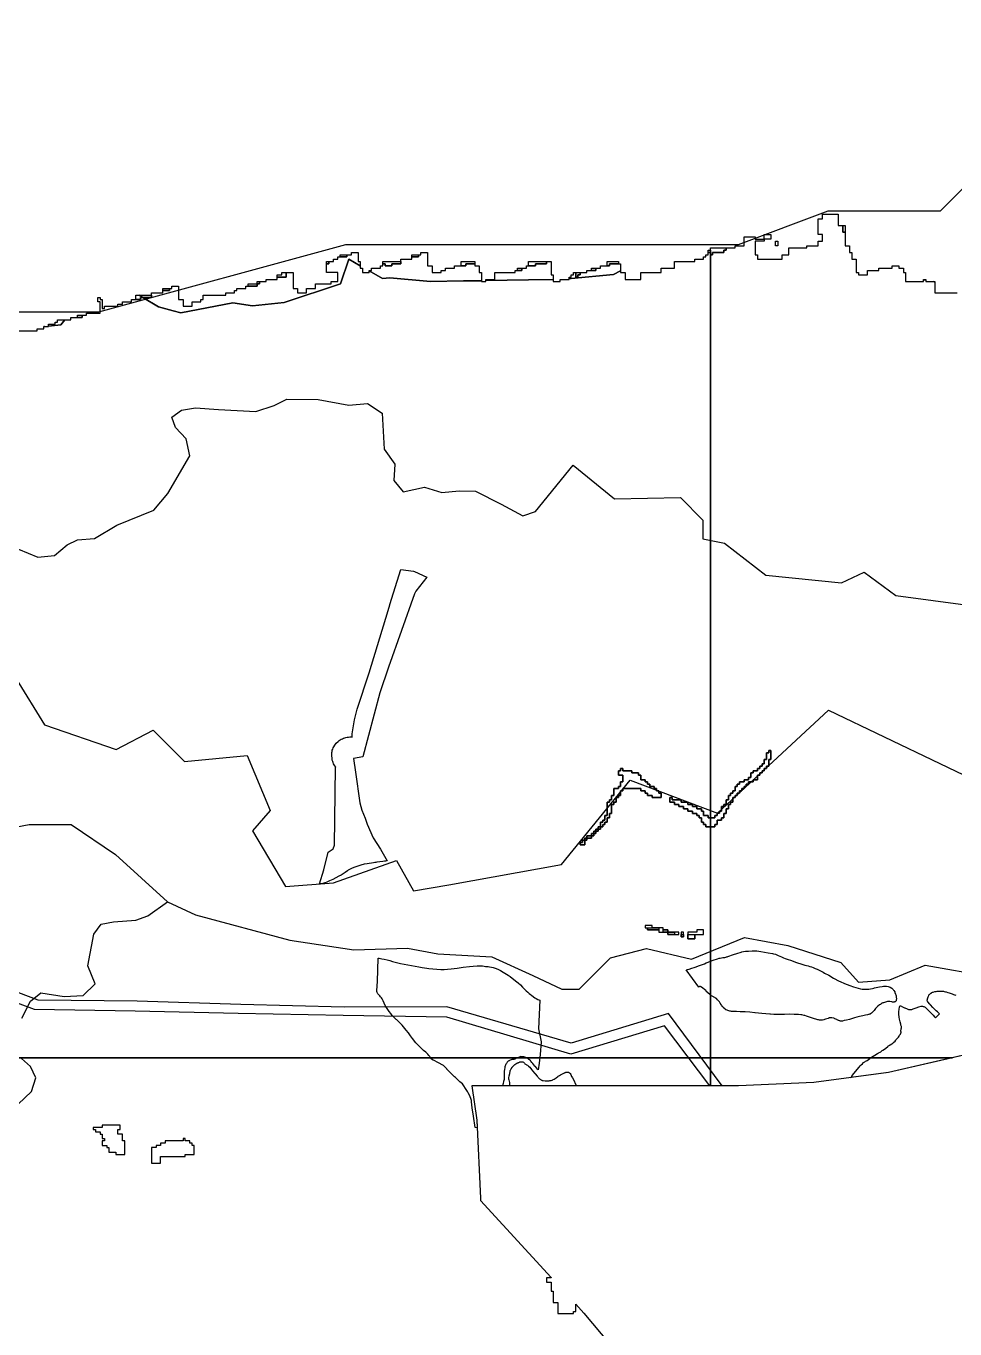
# Model space of a CAD drawing. Header units: metres. Extents: x 553506 to 563855, y 142925 to 150243.
# Drawn here: x 561390 to 562218, y 146758 to 147920 of the extents above; entities that cross this region are included whole.
import ezdxf

# ---------------------------------------------------------------- set-up
doc = ezdxf.new("R2010")
doc.units = ezdxf.units.M
for name, color, linetype in [('C-ANCIENT_WOODLAND', 94, 'Continuous'), ('C-FLOOD_ZONE_3', 150, 'Continuous'), ('C-POWER_LINES', 6, 'Continuous'), ('C-WATERWAYS', 5, 'Continuous'), ('E-132KV-UGC-ALT', 8, 'Continuous')]:
    doc.layers.add(name, color=color, linetype=linetype)

msp = doc.modelspace()

# ---------------------------------------------------------------- linework, layer by layer
at = {"layer": 'C-ANCIENT_WOODLAND'}
for points in [[(561681.8023, 147267.023), (561683.8059, 147254.7166), (561687.5079, 147227.2144), (561689.4043, 147220.8163), (561692.2076, 147213.6183), (561694.0545, 147208.3198), (561699.5045, 147196.2233), (561706.0016, 147186.1162), (561712.0535, 147175.5192), (561710.7013, 147175.4193), (561709.4068, 147175.2193), (561708.0051, 147175.0194), (561702.6046, 147174.4195), (561701.7059, 147174.2196), (561700.8072, 147174.1196), (561699.8013, 147173.9197), (561697.9049, 147173.7197), (561696.0086, 147173.4198), (561694.0545, 147173.1199), (561691.3006, 147172.6201), (561688.5056, 147171.9203), (561685.7022, 147171.0205), (561683.204, 147170.1208), (561680.8047, 147169.1211), (561678.4054, 147167.9214), (561677.8035, 147167.5215), (561677.2016, 147167.2216), (561676.6079, 147166.8217), (561674.5055, 147165.3221), (561672.6008, 147164.1225), (561670.8034, 147163.0228), (561668.8081, 147161.9231), (561666.0543, 147160.5235), (561663.4076, 147159.1139), (561660.6043, 147157.8143), (561659.4005, 147157.3144), (561658.0566, 147156.7146), (561656.8033, 147156.1148), (561656.4075, 147156.0148), (561655.4016, 147155.6149), (561654.5029, 147155.415), (561652.7055, 147155.215), (561651.5431, 147155.1258), (561655.3655, 147167.6973), (561659.3328, 147183.3018), (561663.829, 147186.2111), (561664.8869, 147189.6494), (561665.7958, 147258.719), (561666.3016, 147259.0153), (561665.4029, 147260.215), (561664.2074, 147262.2144), (561663.8034, 147263.2141), (561663.4076, 147264.3138), (561663.0531, 147265.4235), (561662.8057, 147266.5232), (561662.5006, 147269.8222), (561662.6078, 147271.0219), (561662.7068, 147272.1216), (561662.9046, 147273.2213), (561663.0531, 147274.3209), (561663.5065, 147275.3207), (561663.9023, 147276.4203), (561664.4053, 147277.4201), (561665.205, 147278.8197), (561665.9059, 147279.7194), (561666.6067, 147280.5192), (561668.2062, 147282.1187), (561669.0555, 147282.8185), (561670.0531, 147283.4183), (561671.0013, 147284.0182), (561672.0072, 147284.518), (561673.0543, 147284.9179), (561674.052, 147285.3178), (561675.2063, 147285.6177), (561676.3029, 147285.9176), (561677.4077, 147286.0176), (561678.6032, 147286.1176), (561679.7081, 147286.1176), (561680.8047, 147286.0176), (561680.8047, 147288.9168), (561682.8082, 147301.4232), (561685.3065, 147310.8205), (561695.8024, 147343.2212), (561712.7048, 147398.8153), (561714.2054, 147403.9139), (561714.3044, 147404.1138), (561724.0006, 147435.4648), (561735.5024, 147433.8653), (561736.4011, 147433.5654), (561747.2516, 147428.5668), (561737.506, 147416.0704), (561736.1538, 147413.7211), (561713.0016, 147348.2198), (561705.5069, 147325.4163), (561690.204, 147268.4226), (561681.8023, 147267.023)], [(562133.8378, 147061.5019), (562135.2312, 147061.3019), (562136.6329, 147061.2019), (562139.832, 147061.2019), (562141.3326, 147061.3019), (562142.6353, 147061.5019), (562142.8332, 147061.5019), (562144.3338, 147061.8018), (562145.6365, 147062.2017), (562146.2384, 147062.3016), (562150.633, 147063.2014), (562153.1313, 147063.7012), (562154.1372, 147063.8012), (562155.0359, 147063.9012), (562156.1325, 147063.9012), (562156.8333, 147063.8012), (562158.4328, 147063.6013), (562159.2326, 147063.4013), (562159.8345, 147063.1014), (562160.3374, 147062.9015), (562161.838, 147062.0017), (562162.6378, 147061.2019), (562163.0336, 147060.902), (562163.3386, 147060.4022), (562163.6355, 147060.0023), (562164.2374, 147059.0026), (562164.4352, 147058.4027), (562165.0371, 147056.9032), (562165.235, 147056.1034), (562165.5318, 147055.2936), (562165.6308, 147054.3939), (562165.6308, 147053.7941), (562165.8369, 147053.0943), (562165.8369, 147052.3945), (562165.6308, 147051.5947), (562165.6308, 147051.3947), (562165.4329, 147050.9949), (562165.235, 147050.6949), (562165.1361, 147050.495), (562164.831, 147050.395), (562164.5342, 147050.0951), (562164.1384, 147049.8952), (562163.8334, 147049.7952), (562162.3328, 147049.7952), (562161.838, 147049.8952), (562161.6319, 147049.8952), (562160.0324, 147050.2951), (562159.6366, 147050.2951), (562159.3315, 147050.395), (562159.0347, 147050.2951), (562158.235, 147050.2951), (562157.8309, 147050.1951), (562156.8333, 147049.9951), (562156.0335, 147049.7952), (562155.1348, 147049.4953), (562154.335, 147049.1954), (562153.8321, 147048.9954), (562153.1313, 147048.6955), (562152.3315, 147048.1957), (562151.6307, 147047.6958), (562150.8309, 147047.2959), (562149.2313, 147046.0963), (562148.2337, 147045.2965), (562147.4339, 147044.2968), (562147.1371, 147043.8969), (562146.0323, 147042.1974), (562145.2325, 147041.4976), (562143.534, 147039.898), (562142.8332, 147039.3982), (562142.3385, 147039.0983), (562141.8355, 147038.8983), (562141.3326, 147038.7983), (562140.8379, 147038.5984), (562140.0381, 147038.3985), (562138.2324, 147037.9986), (562135.8331, 147037.4987), (562132.8319, 147036.7989), (562130.6305, 147036.2991), (562128.3384, 147035.5993), (562126.6316, 147034.9994), (562124.0344, 147034.2996), (562121.3383, 147033.6998), (562119.6316, 147033.2), (562119.3348, 147033.2), (562117.6363, 147032.8001), (562116.6386, 147032.7001), (562116.0367, 147032.7001), (562115.6327, 147032.8001), (562115.4348, 147032.9), (562114.5361, 147033.2), (562114.2311, 147033.3999), (562113.1345, 147033.8998), (562112.6315, 147034.0997), (562110.8341, 147034.8995), (562110.5373, 147035.0994), (562110.0343, 147035.2994), (562109.6386, 147035.3993), (562108.138, 147035.6992), (562107.4371, 147035.7992), (562106.6374, 147035.7992), (562106.3323, 147035.6992), (562105.8376, 147035.5993), (562105.6315, 147035.4993), (562105.2357, 147035.3993), (562104.8317, 147035.1994), (562102.6385, 147034.3996), (562101.6326, 147034.0997), (562101.1379, 147033.8998), (562100.0331, 147033.6998), (562099.2333, 147033.5998), (562097.6338, 147033.5998), (562097.1308, 147033.6998), (562096.331, 147033.7998), (562095.6385, 147033.9997), (562094.8387, 147034.1997), (562093.8328, 147034.4996), (562092.8351, 147034.8995), (562085.6372, 147037.0988), (562084.0376, 147037.6987), (562083.4358, 147037.7986), (562081.6383, 147038.2985), (562080.6324, 147038.4984), (562078.5382, 147038.6984), (562077.5323, 147038.7983), (562074.6383, 147038.7983), (562070.8373, 147038.8983), (562066.1376, 147038.6984), (562056.6311, 147038.6984), (562053.5309, 147038.9983), (562052.8383, 147038.9983), (562045.8383, 147039.5981), (562039.8359, 147040.2979), (562039.5308, 147040.2979), (562035.0372, 147040.5978), (562031.0384, 147040.8977), (562026.8334, 147040.9977), (562026.5366, 147040.9977), (562023.3375, 147041.1977), (562020.6331, 147041.3976), (562018.8357, 147041.3976), (562018.0359, 147041.4976), (562017.2362, 147041.6975), (562016.4364, 147041.7975), (562014.0371, 147042.6972), (562013.831, 147042.7972), (562013.5341, 147043.0971), (562013.0312, 147043.397), (562011.4316, 147044.9966), (562011.1348, 147045.4964), (562010.434, 147046.1962), (562010.0382, 147046.996), (562009.7332, 147047.4959), (562008.8344, 147048.7955), (562008.1336, 147049.9951), (562007.6307, 147050.6949), (562006.4351, 147051.7946), (562005.3385, 147052.8943), (562004.6377, 147053.2942), (562004.4316, 147053.3942), (562003.8379, 147053.7941), (562003.1371, 147054.1939), (562002.832, 147054.2939), (562002.0323, 147054.7938), (562001.0346, 147055.3936), (562000.8367, 147055.1937), (562000.004, 147056.0334), (561999.633, 147056.4033), (561996.0134, 147059.4524), (561996.203, 147059.8223), (561996.0546, 147059.9223), (561995.9062, 147060.1222), (561992.2042, 147062.9214), (561991.8084, 147063.3213), (561991.5033, 147063.4213), (561991.3054, 147063.5213), (561991.0581, 147063.5213), (561990.9014, 147063.6212), (561990.7036, 147063.6212), (561990.4067, 147063.5213), (561990.2006, 147063.4213), (561989.9038, 147063.3213), (561989.7059, 147063.2214), (561989.607, 147063.1214), (561978.3607, 147078.397), (561978.8307, 147078.497), (561979.6387, 147078.7469), (561981.131, 147079.1968), (561983.4314, 147079.8966), (561985.435, 147080.5964), (561987.3313, 147081.2962), (561989.3349, 147081.996), (561991.1323, 147082.5958), (561993.0369, 147083.1956), (561994.8343, 147083.8954), (561996.3349, 147084.5952), (561997.9345, 147085.395), (562000.004, 147086.3247), (562002.4363, 147087.1945), (562006.2373, 147088.3942), (562007.8368, 147088.794), (562008.7355, 147088.994), (562011.2338, 147089.3939), (562011.8356, 147089.3939), (562012.6354, 147089.4938), (562012.8333, 147089.5938), (562013.6331, 147089.7938), (562014.3339, 147089.9937), (562014.8368, 147090.1936), (562015.6366, 147090.4936), (562020.5342, 147092.2031), (562023.4364, 147093.1028), (562027.3364, 147094.3025), (562028.0372, 147094.5024), (562029.6367, 147094.8023), (562031.2363, 147095.0023), (562032.8358, 147095.1022), (562033.8335, 147095.2022), (562037.1315, 147095.4022), (562039.8359, 147095.4022), (562041.5344, 147095.3022), (562043.2328, 147095.0023), (562044.8324, 147094.8023), (562045.0385, 147094.8023), (562051.6346, 147093.7026), (562055.3366, 147092.9029), (562056.2353, 147092.7029), (562058.1317, 147092.403), (562058.6346, 147092.2031), (562059.2365, 147092.0031), (562060.432, 147091.4033), (562063.4332, 147089.9937), (562064.637, 147089.3939), (562065.2307, 147089.1939), (562066.5334, 147088.6941), (562067.6382, 147088.1942), (562068.438, 147087.9943), (562072.2307, 147086.7946), (562075.8338, 147085.395), (562076.8315, 147085.0951), (562081.4322, 147083.5955), (562084.0376, 147082.6958), (562087.0306, 147081.996), (562088.6384, 147081.4961), (562090.1307, 147081.0962), (562091.6314, 147080.4964), (562093.437, 147079.7966), (562095.0366, 147078.9968), (562098.8375, 147077.2973), (562100.635, 147076.2976), (562101.8305, 147075.5978), (562105.5325, 147073.5984), (562109.6386, 147071.1991), (562114.833, 147068.3999), (562115.5338, 147068.1), (562119.5326, 147066.2005), (562124.1334, 147064.501), (562127.6375, 147063.3013), (562133.8378, 147061.5019)], [(561762.7359, 147078.7969), (561765.836, 147079.0968), (561768.9361, 147079.2968), (561774.3367, 147079.9966), (561779.7372, 147080.8963), (561785.2366, 147081.5961), (561788.6336, 147081.896), (561792.0306, 147081.996), (561796.8374, 147081.996), (561798.338, 147081.896), (561799.6325, 147081.5961), (561802.0318, 147081.3962), (561803.2356, 147081.1962), (561804.9341, 147080.8963), (561806.5336, 147080.4964), (561808.0342, 147079.9966), (561810.6314, 147078.9968), (561813.0307, 147077.7972), (561815.4383, 147076.3976), (561819.635, 147073.7983), (561821.6386, 147072.3987), (561826.4372, 147068.7998), (561828.6386, 147066.9003), (561830.6339, 147065.0009), (561832.6375, 147063.0014), (561834.5338, 147061.002), (561835.8366, 147059.8023), (561837.2382, 147058.6027), (561838.5327, 147057.403), (561839.5386, 147056.6033), (561840.4373, 147055.8035), (561842.4326, 147054.3939), (561843.5375, 147053.5941), (561844.634, 147052.9943), (561846.2336, 147052.0945), (561847.9321, 147051.3947), (561846.8906, 147025.9065), (561849.0542, 147014.3676), (561848.333, 147003.0691), (561847.3714, 146995.3764), (561846.6046, 146989.2225), (561846.0027, 146990.0223), (561844.0074, 146992.2217), (561843.6034, 146992.5216), (561841.6081, 146995.0209), (561841.402, 146995.4208), (561840.9073, 146996.0206), (561840.1075, 146997.0203), (561839.6046, 146997.6201), (561839.1016, 146998.02), (561836.3065, 147000.0194), (561833.7011, 147001.0192), (561831.2028, 147001.2191), (561828.1027, 147000.0194), (561826.6021, 146999.3196), (561826.3053, 146999.1197), (561826.0085, 146999.0197), (561825.6044, 146998.8198), (561825.3076, 146998.7198), (561824.8047, 146998.6198), (561824.2028, 146998.5199), (561823.6009, 146998.5199), (561823.1062, 146998.4199), (561822.4054, 146998.22), (561821.6056, 146997.92), (561821.5067, 146997.8201), (561821.1026, 146997.6201), (561820.6079, 146997.4202), (561820.3029, 146997.2202), (561819.9071, 146997.0203), (561819.5031, 146996.7204), (561818.9012, 146996.1206), (561818.5054, 146995.6207), (561818.2086, 146995.0209), (561817.8046, 146994.521), (561817.7057, 146994.3211), (561817.4006, 146993.6213), (561817.1038, 146992.8215), (561816.807, 146991.9218), (561816.708, 146991.5219), (561816.403, 146989.7224), (561816.2051, 146988.0229), (561816.2051, 146986.6233), (561816.1061, 146984.3139), (561816.1061, 146983.9141), (561816.2051, 146983.4142), (561816.2051, 146982.8144), (561816.304, 146982.3145), (561816.304, 146980.715), (561815.7021, 146978.9155), (561815.3064, 146977.116), (561814.6164, 146975), (561787.4984, 146975), (561791.7651, 146944.5833), (561792.0814, 146937.7795), (561790.3073, 146937.8172), (561788.9057, 146948.0143), (561787.7019, 146955.5222), (561787.504, 146958.1214), (561787.2072, 146960.9206), (561787.1083, 146961.2206), (561787.0011, 146962.1203), (561786.8032, 146963.02), (561786.5064, 146963.9198), (561785.9045, 146965.3194), (561785.2036, 146966.8189), (561784.1071, 146968.9183), (561783.5052, 146970.018), (561781.8067, 146972.7173), (561780.3061, 146975.1166), (561779.1023, 146976.7161), (561776.8019, 146978.7155), (561772.8031, 146982.5145), (561772.0033, 146983.2143), (561768.8042, 146986.2234), (561765.2011, 146990.0223), (561765.0032, 146990.1223), (561764.4014, 146990.8221), (561763.8077, 146991.4219), (561763.3048, 146992.1217), (561762.6039, 146992.7215), (561762.002, 146993.2214), (561761.6063, 146993.4213), (561759.8006, 146994.521), (561759.4048, 146994.8209), (561757.0055, 146996.0206), (561753.7075, 146997.5202), (561752.9077, 146998.02), (561751.5061, 146998.9198), (561750.9042, 146999.4196), (561750.4012, 147000.0194), (561750.0055, 147001.2191), (561749.0573, 147002.2188), (561748.2081, 147003.2185), (561746.3034, 147005.018), (561744.3081, 147006.7175), (561742.3046, 147008.517), (561741.208, 147009.6167), (561740.0537, 147010.6164), (561739.056, 147011.8161), (561737.506, 147013.5156), (561734.5048, 147017.3145), (561732.7073, 147019.7138), (561730.9017, 147022.2231), (561729.0053, 147024.6224), (561725.2043, 147029.2211), (561723.2008, 147031.3205), (561721.7084, 147032.8201), (561720.9087, 147033.5199), (561720.5046, 147033.9197), (561720.0512, 147034.2197), (561719.7049, 147034.6195), (561718.6083, 147035.7192), (561718.0064, 147036.2191), (561716.5058, 147037.8186), (561715.0547, 147039.6181), (561713.7025, 147041.3176), (561712.408, 147043.1171), (561711.2042, 147044.9166), (561710.0582, 147046.8161), (561709.2007, 147048.8155), (561708.4009, 147050.8149), (561707.4032, 147052.6144), (561706.8014, 147053.5141), (561706.0511, 147054.3139), (561705.4079, 147055.2137), (561704.501, 147056.2234), (561703.7012, 147057.2231), (561703.0086, 147058.3228), (561702.9014, 147058.6227), (561702.8025, 147058.8226), (561702.6046, 147059.4224), (561702.6046, 147059.9223), (561703.2065, 147068.02), (561703.7754, 147088.864), (561704.8308, 147088.794), (561707.0322, 147088.3942), (561709.3326, 147087.9943), (561711.8308, 147087.3944), (561714.2384, 147086.6946), (561716.6872, 147085.9948), (561719.037, 147085.295), (561721.4363, 147084.5952), (561723.8357, 147083.9954), (561727.0347, 147083.3956), (561730.4317, 147082.7958), (561733.6885, 147082.2959), (561736.8381, 147081.6961), (561740.0372, 147081.0962), (561743.2363, 147080.5964), (561745.1326, 147080.2965), (561747.1362, 147079.9966), (561749.1315, 147079.7966), (561752.6357, 147079.2968), (561756.1316, 147078.9968), (561759.6357, 147078.7969), (561762.7359, 147078.7969)], [(561821.0037, 146975.0166), (561821.2016, 146975.5165), (561821.3005, 146975.9163), (561821.3005, 146977.4159), (561821.2016, 146978.0157), (561821.0037, 146979.1154), (561820.6079, 146980.3151), (561820.5008, 146980.715), (561820.4018, 146981.0149), (561820.4018, 146981.4148), (561820.3029, 146981.8147), (561820.3029, 146982.1146), (561820.6079, 146984.114), (561821.2016, 146986.0235), (561821.3005, 146986.5233), (561821.3005, 146987.0232), (561821.4077, 146987.523), (561821.5067, 146988.1229), (561821.6056, 146988.6227), (561821.8035, 146989.1226), (561822.0014, 146989.5225), (561822.4054, 146990.1223), (561823.3041, 146991.3219), (561823.403, 146991.6219), (561824.2028, 146992.6216), (561825.6044, 146994.0212), (561827.4019, 146995.2208), (561828.1027, 146995.5207), (561828.6056, 146995.7207), (561829.0014, 146995.9206), (561829.4054, 146996.0206), (561829.9084, 146996.2205), (561830.3041, 146996.3205), (561830.8071, 146996.3205), (561831.005, 146996.4205), (561832.3077, 146996.4205), (561832.6045, 146996.3205), (561832.9013, 146996.3205), (561833.3053, 146996.1206), (561833.6022, 146996.0206), (561833.8083, 146995.8206), (561834.0062, 146995.5207), (561834.204, 146995.3208), (561834.6081, 146994.721), (561835.8036, 146994.1211), (561836.2076, 146993.8212), (561836.9084, 146993.4213), (561837.5021, 146993.0215), (561838.005, 146992.5216), (561839.0027, 146991.6219), (561840.6022, 146989.6224), (561841.402, 146988.5227), (561843.6034, 146986.1234), (561843.9085, 146985.8135), (561845.607, 146983.7141), (561845.9038, 146983.5142), (561846.2006, 146983.0143), (561846.5057, 146982.6144), (561846.9014, 146982.1146), (561847.2065, 146981.9146), (561847.6023, 146981.4148), (561848.2042, 146981.1149), (561848.6082, 146980.715), (561849.1029, 146980.4151), (561849.4079, 146980.2151), (561849.8037, 146980.1151), (561850.1005, 146979.9152), (561850.9085, 146979.7153), (561852.607, 146979.6153), (561856.408, 146979.6153), (561856.9027, 146979.7153), (561857.5046, 146979.7153), (561858.1065, 146979.9152), (561858.9062, 146980.1151), (561859.6071, 146980.4151), (561860.0028, 146980.615), (561860.9016, 146981.1149), (561861.6024, 146981.6147), (561862.6083, 146982.2145), (561864.1006, 146983.4142), (561864.4057, 146983.6141), (561865.5023, 146984.3139), (561866.5082, 146984.9138), (561867.1018, 146985.3137), (561869.9052, 146986.5233), (561870.103, 146986.6233), (561870.4081, 146986.7233), (561870.606, 146986.8232), (561870.9028, 146986.9232), (561871.2079, 146987.1231), (561871.5047, 146987.2231), (561871.8015, 146987.2231), (561872.1066, 146987.3231), (561872.9064, 146987.3231), (561873.1042, 146987.2231), (561873.4011, 146987.1231), (561874.2008, 146986.7233), (561874.5059, 146986.5233), (561875.1078, 146985.9235), (561875.5036, 146985.2137), (561876.3033, 146983.5142), (561876.6084, 146983.0143), (561877.202, 146982.2145), (561878.6037, 146979.4153), (561879.6014, 146977.016), (561880.6449, 146975), (561820.9996, 146975), (561821.0037, 146975.0166)]]:
    msp.add_lwpolyline(points, close=True, dxfattribs=at)
msp.add_lwpolyline([(562224.382, 147001.9877), (562158.8186, 146987.0348), (562125.2355, 146982.4891), (562125.2382, 146982.4945), (562125.634, 146982.8943), (562126.2359, 146983.7941), (562126.4338, 146984.2939), (562132.634, 146991.8018), (562133.6317, 146992.9015), (562134.4315, 146993.8012), (562135.4374, 146994.8009), (562136.534, 146995.8007), (562136.938, 146996.1006), (562137.6305, 146996.6004), (562138.2324, 146997.0003), (562139.1311, 146997.4002), (562139.6341, 146997.7001), (562142.1324, 146999.4996), (562142.8167, 147000.0194), (562149.0335, 147003.8983), (562149.8332, 147004.3982), (562151.3338, 147005.198), (562151.8368, 147005.4979), (562152.2326, 147005.6978), (562153.2384, 147006.4976), (562153.6342, 147006.7975), (562155.0359, 147007.8972), (562156.2314, 147008.697), (562158.235, 147010.1965), (562158.4328, 147010.4964), (562158.8368, 147010.8963), (562159.2326, 147011.0963), (562159.5377, 147011.1962), (562159.8345, 147011.3962), (562160.1313, 147011.4962), (562160.3374, 147011.4962), (562161.6319, 147012.4959), (562162.5306, 147013.1957), (562162.8357, 147013.3956), (562163.6355, 147014.0954), (562164.5342, 147014.8952), (562165.334, 147015.7949), (562165.6308, 147016.2948), (562167.6343, 147018.4942), (562168.1373, 147019.2939), (562168.632, 147020.1937), (562169.3328, 147021.0034), (562169.6379, 147021.9032), (562170.0336, 147022.9029), (562170.0336, 147023.3028), (562169.8358, 147023.6027), (562169.8358, 147024.8024), (562170.0336, 147025.3022), (562170.1326, 147025.902), (562170.3387, 147026.9018), (562170.3387, 147027.5016), (562170.2315, 147028.1014), (562170.1326, 147028.6013), (562169.8358, 147029.2011), (562169.8358, 147029.8009), (562169.6379, 147029.9009), (562169.1349, 147032.1003), (562168.4341, 147034.3996), (562168.1373, 147036.1991), (562168.1373, 147036.7989), (562168.0383, 147038.4984), (562167.8322, 147040.2979), (562167.8322, 147040.5978), (562168.2362, 147043.7969), (562168.4341, 147044.7966), (562168.4341, 147045.1965), (562169.036, 147046.7961), (562171.1385, 147045.5964), (562173.0348, 147044.6967), (562173.3317, 147044.4967), (562175.2363, 147043.597), (562176.4318, 147043.1971), (562177.1326, 147043.0971), (562177.6356, 147042.9971), (562178.8311, 147042.9971), (562179.3341, 147043.0971), (562179.6309, 147043.1971), (562180.0349, 147043.2971), (562180.1338, 147043.397), (562180.8347, 147043.597), (562181.5355, 147043.9969), (562183.5308, 147044.6967), (562185.8312, 147045.4964), (562187.8347, 147045.9963), (562189.1374, 147046.0963), (562189.6321, 147045.8963), (562190.0362, 147045.7963), (562190.333, 147045.6964), (562191.3306, 147045.0965), (562191.6357, 147044.7966), (562192.1386, 147044.4967), (562198.5368, 147038.0985), (562199.8313, 147036.499), (562200.0374, 147036.399), (562200.7382, 147035.5993), (562204.3331, 147039.1982), (562202.3378, 147040.8977), (562201.3319, 147041.8975), (562198.3307, 147044.7966), (562196.1375, 147047.2959), (562195.6346, 147047.7958), (562193.8371, 147049.8952), (562193.631, 147050.2951), (562193.5321, 147050.6949), (562193.3342, 147051.1948), (562193.3342, 147051.5947), (562193.4331, 147051.7946), (562193.4331, 147051.9946), (562193.5321, 147052.2945), (562193.631, 147052.4944), (562193.631, 147052.6944), (562193.8371, 147053.4941), (562194.2329, 147054.2939), (562194.6369, 147055.4936), (562194.8348, 147055.9035), (562195.1316, 147056.4033), (562195.4367, 147056.8032), (562196.1375, 147057.503), (562196.4343, 147057.603), (562196.6322, 147057.8029), (562197.0362, 147058.0029), (562197.333, 147058.1028), (562197.432, 147058.2028), (562198.0339, 147058.5027), (562198.6358, 147058.7027), (562200.0374, 147059.1025), (562200.6311, 147059.2025), (562201.134, 147059.3025), (562202.0327, 147059.4025), (562203.0386, 147059.5024), (562207.2354, 147059.5024), (562207.6311, 147059.4025), (562208.4309, 147059.3025), (562209.6347, 147058.9026), (562210.0387, 147058.8026), (562211.531, 147058.4027), (562212.8338, 147057.9029), (562215.4309, 147057.0031), (562216.6347, 147056.4033), (562217.5334, 147056.2034), (562217.8385, 147056.1034), (562218.6383, 147055.9035)], dxfattribs=at)
at = {"layer": 'C-FLOOD_ZONE_3'}
for points in [[(562224.382, 147001.9877), (562215.6667, 147000), (562149.83, 147000), (562136.6633, 147000), (562000, 147000), (562000, 147082.9657), (562000, 147108.4564), (562000, 147121.3191), (562000, 147205.999), (562004.0006, 147205.9994), (562004.001, 147207.999), (562006.0006, 147207.9994), (562006.001, 147210), (562006.001, 147211.999), (562008, 147211.999), (562010.0006, 147211.9994), (562010.001, 147213.999), (562012.0006, 147213.9994), (562012.001, 147217.999), (562014.0006, 147217.9994), (562014.001, 147221.999), (562016.0006, 147221.9994), (562016.001, 147224), (562016.001, 147225.999), (562018.0006, 147225.9994), (562018.001, 147227.999), (562020.0006, 147227.9994), (562020.001, 147230), (562020.001, 147231.999), (562022.0006, 147231.9994), (562022.001, 147233.999), (562024.0006, 147233.9994), (562024.001, 147235.999), (562026.0006, 147235.9994), (562026.001, 147237.999), (562028.0006, 147237.9994), (562028.001, 147239.999), (562030.0006, 147239.9994), (562030.001, 147241.999), (562032.0006, 147241.9994), (562032.001, 147243.999), (562034.0006, 147243.9994), (562034.001, 147245.999), (562038.0006, 147245.9994), (562038.001, 147247.999), (562040, 147247.999), (562042.0006, 147247.9994), (562042.001, 147250), (562042.001, 147251.999), (562044.0006, 147251.9994), (562044.001, 147253.999), (562046.0006, 147253.9994), (562046.001, 147255.999), (562048.0006, 147255.9994), (562048.001, 147257.999), (562050.0006, 147257.9994), (562050.001, 147259.999), (562052.0006, 147259.9994), (562052.001, 147262), (562052.001, 147265.999), (562054.0006, 147265.9994), (562054.001, 147270), (562054.0006, 147274.0006), (562051.9994, 147274.0006), (562051.999, 147272.001), (562049.9994, 147272.0006), (562049.999, 147270), (562049.999, 147266.001), (562047.9994, 147266.0006), (562047.999, 147264), (562047.999, 147262.001), (562045.9994, 147262.0006), (562045.999, 147260.001), (562043.9994, 147260.0006), (562043.999, 147258.001), (562041.9994, 147258.0006), (562041.999, 147256.001), (562037.9994, 147256.0006), (562037.999, 147254.001), (562035.9994, 147254.0006), (562035.999, 147250.001), (562033.9994, 147250.0006), (562033.999, 147248.001), (562029.9994, 147248.0006), (562029.999, 147246.001), (562028, 147246.001), (562025.9994, 147246.0006), (562025.999, 147244.001), (562023.9994, 147244.0006), (562023.999, 147242.001), (562021.9994, 147242.0006), (562021.999, 147240), (562021.999, 147238.001), (562019.9994, 147238.0006), (562019.999, 147236.001), (562017.9994, 147236.0006), (562017.999, 147234.001), (562015.9994, 147234.0006), (562015.999, 147232), (562015.999, 147230.001), (562013.9994, 147230.0006), (562013.999, 147228), (562013.999, 147226.001), (562011.9994, 147226.0006), (562011.999, 147224.001), (562009.9994, 147224.0006), (562009.999, 147222), (562009.999, 147220.001), (562007.9994, 147220.0006), (562007.999, 147218.001), (562005.9994, 147218.0006), (562005.999, 147216.001), (562003.9994, 147216.0006), (562003.999, 147214.001), (562000, 147214.001), (562000, 147591.2983), (562000, 147691.0322), (562000, 147703.5387), (562000, 147714), (562000, 147716), (562002, 147716), (562002, 147718), (562012, 147718), (562012, 147720), (562014, 147720), (562014, 147722), (562018, 147722), (562022, 147722), (562022, 147724), (562030, 147724), (562030, 147732), (562040, 147732), (562040, 147730), (562048, 147730), (562048, 147728), (562040, 147728), (562040, 147716), (562042, 147716), (562042, 147712), (562064, 147712), (562064, 147716), (562070, 147716), (562070, 147722), (562086, 147722), (562086, 147724), (562088, 147724), (562096, 147724), (562096, 147726), (562096, 147728), (562100, 147728), (562100, 147734), (562096, 147734), (562096, 147748), (562100, 147748), (562100, 147752), (562114, 147752), (562114, 147744), (562114, 147742), (562116, 147742), (562118, 147742), (562118, 147736), (562120, 147736), (562120, 147734), (562120, 147724), (562124, 147724), (562124, 147718), (562126, 147718), (562126, 147712), (562130, 147712), (562130, 147700), (562132, 147700), (562132, 147698), (562140, 147698), (562140, 147702), (562150, 147702), (562150, 147704), (562162, 147704), (562162, 147706), (562168, 147706), (562168, 147704), (562172, 147704), (562172, 147700), (562174, 147700), (562174, 147692), (562190, 147692), (562190, 147693.5098), (562192, 147693.6108), (562192, 147692), (562198.7844, 147692), (562200, 147691.4333), (562200, 147682), (562220, 147682)], [(561382, 147648), (561400, 147648), (561400, 147650), (561406, 147650), (561406, 147651.937), (561406.6295, 147652), (561410, 147652), (561410, 147652.3371), (561421.1302, 147653.4502), (561424.666, 147658), (561430, 147658), (561430, 147660), (561436, 147660), (561440, 147660), (561440, 147662), (561444, 147662), (561444, 147664), (561446, 147664), (561448, 147664), (561456, 147664), (561456, 147674), (561454, 147674), (561454, 147678), (561456, 147678), (561456, 147676), (561458, 147676), (561458, 147668), (561460, 147668), (561460, 147670), (561466, 147670), (561472, 147670), (561472, 147672), (561476, 147672), (561476, 147674), (561480, 147674), (561484, 147674), (561484, 147676), (561486, 147676), (561488, 147676), (561492, 147676), (561492, 147678), (561494.1372, 147678), (561508.06, 147669.45), (561521.059, 147666), (561527.9482, 147664.1716), (561574.46, 147673.13), (561591.963, 147670.5345), (561620.0018, 147673.3386), (561670.478, 147690.0137), (561677.6842, 147711.8774), (561688, 147706.0044), (561688, 147704), (561690, 147704), (561690, 147700), (561696, 147700), (561696, 147701.4498), (561698, 147700.3111), (561707.7674, 147694.7503), (561714.27, 147695.37), (561750.4939, 147692.0738), (561780, 147692.5694), (561796, 147692.8382), (561796, 147692), (561800, 147692), (561800, 147692.9054), (561838, 147693.5438), (561860, 147693.9134), (561860, 147692), (561866, 147692), (561866, 147694), (561874, 147694), (561874, 147694.6474), (561876, 147694.8403), (561913.53, 147698.46), (561920, 147701.5103), (561920, 147700), (561922, 147700), (561924, 147700), (561924, 147694), (561938, 147694), (561938, 147696), (561938, 147700), (561946, 147700), (561956, 147700), (561956, 147702), (561956, 147704), (561964, 147704), (561968, 147704), (561968, 147706), (561968, 147710), (561986, 147710), (561986, 147712), (561994, 147712), (561994, 147714), (561996, 147714), (561996, 147716), (561998, 147716), (561998, 147718), (562000, 147718), (562000, 147717.419), (562000, 147716), (562000, 147714), (562000, 147703.5387), (562000, 147691.0322), (562000, 147591.2983), (562000, 147214.001), (561998.001, 147214.001), (561998.0006, 147216.0006), (561996, 147216.001), (561994.001, 147216.001), (561994.001, 147218), (561994.0006, 147220.0006), (561992.001, 147220.001), (561992.0006, 147222.0006), (561990, 147222.001), (561988.001, 147222.001), (561988.0006, 147224.0006), (561984.001, 147224.001), (561984.0006, 147226.0006), (561982, 147226.001), (561980.001, 147226.001), (561980.0006, 147228.0006), (561978, 147228.001), (561974.001, 147228.001), (561974.0006, 147230.0006), (561972, 147230.001), (561966.001, 147230.001), (561966.0006, 147232.0006), (561963.9994, 147232.0006), (561963.9994, 147227.9994), (561966, 147227.999), (561967.999, 147227.999), (561967.9994, 147225.9994), (561970, 147225.999), (561971.999, 147225.999), (561971.9994, 147223.9994), (561974, 147223.999), (561975.999, 147223.999), (561975.9994, 147221.9994), (561978, 147221.999), (561979.999, 147221.999), (561979.9994, 147219.9994), (561982, 147219.999), (561983.999, 147219.999), (561983.9994, 147217.9994), (561987.999, 147217.999), (561987.9994, 147215.9994), (561989.999, 147215.999), (561989.9994, 147213.9994), (561991.999, 147213.999), (561991.999, 147212), (561991.9994, 147209.9994), (561993.999, 147209.999), (561993.9994, 147207.9994), (561995.999, 147207.999), (561995.9994, 147205.9994), (562000, 147205.999), (562000, 147121.3191), (562000, 147108.4564), (562000, 147082.9657), (562000, 147000), (561544.0129, 147000), (561522.9, 147000), (561381.1254, 147000)], [(561381.1254, 147000), (561522.9, 147000), (561544.0129, 147000), (562000, 147000), (562000, 146975), (561787.4984, 146975), (561791.7651, 146944.5833), (561795, 146875), (561795, 146872.8539), (561858, 146804.2951), (561858, 146804), (561854, 146804), (561854, 146800), (561858, 146800), (561858, 146792), (561860, 146792), (561860, 146790), (561860, 146782), (561864, 146782), (561864, 146772), (561872, 146772), (561878, 146772), (561878, 146774), (561880, 146774), (561880, 146780.3539), (561887.2456, 146772.469), (561931.9387, 146719.0531)]]:
    msp.add_lwpolyline(points, dxfattribs=at)
for points in [[(562118, 147742), (562120, 147742), (562120, 147736), (562118, 147736), (562118, 147742)], [(562048, 147734), (562054, 147734), (562054, 147730), (562048, 147730), (562048, 147734)], [(562000, 147720), (562000, 147718), (561998, 147718), (561998, 147720), (562000, 147720)], [(562000, 147722), (562014, 147722), (562014, 147720), (562012, 147720), (562012, 147718), (562002, 147718), (562002, 147716), (562000, 147716), (562000, 147717.419), (562000, 147722)], [(562058, 147724), (562058, 147728), (562060, 147728), (562060, 147724), (562058, 147724)], [(561548, 147680), (561568, 147680), (561568, 147682), (561576, 147682), (561576, 147684), (561578, 147684), (561578, 147686), (561582, 147686), (561586, 147686), (561586, 147688), (561588, 147688), (561596, 147688), (561596, 147690), (561598, 147690), (561598, 147692), (561604, 147692), (561604, 147694), (561608, 147694), (561614, 147694), (561614, 147696), (561622, 147696), (561622, 147700), (561628, 147700), (561628, 147686), (561632, 147686), (561632, 147682), (561640, 147682), (561640, 147684), (561640, 147686), (561648, 147686), (561648, 147690), (561662, 147690), (561662, 147692), (561668, 147692), (561668, 147696), (561668, 147700), (561658, 147700), (561658, 147708), (561660, 147708), (561660, 147710), (561664, 147710), (561664, 147712), (561668, 147712), (561668, 147714), (561670, 147714), (561676, 147714), (561676, 147716), (561680, 147716), (561680, 147718), (561682, 147718), (561686, 147718), (561686, 147716), (561686, 147710), (561688, 147710), (561688, 147708), (561688, 147706.0044), (561677.6842, 147711.8774), (561670.478, 147690.0137), (561620.0018, 147673.3386), (561591.963, 147670.5345), (561574.46, 147673.13), (561527.9482, 147664.1716), (561521.059, 147666), (561508.06, 147669.45), (561494.1372, 147678), (561502, 147678), (561502, 147680), (561502, 147682), (561510, 147682), (561512, 147682), (561512, 147684), (561518, 147684), (561518, 147686), (561520, 147686), (561520, 147688), (561526, 147688), (561526, 147676), (561530, 147676), (561530, 147670), (561538, 147670), (561538, 147672), (561538, 147674), (561546, 147674), (561546, 147676), (561548, 147676), (561548, 147680)], [(561660, 147708), (561658, 147708), (561658, 147710), (561660, 147710), (561660, 147708)], [(561676, 147716), (561676, 147714), (561670, 147714), (561670, 147716), (561676, 147716)], [(561790, 147708), (561790, 147706), (561794, 147706), (561794, 147700), (561796, 147700), (561796, 147692.8382), (561780, 147692.5694), (561750.4939, 147692.0738), (561714.27, 147695.37), (561707.7674, 147694.7503), (561698, 147700.3111), (561696, 147701.4498), (561696, 147702), (561698, 147702), (561698, 147704), (561702, 147704), (561706, 147704), (561706, 147706), (561708, 147706), (561708, 147708), (561710, 147708), (561710, 147706), (561716, 147706), (561716, 147708), (561724, 147708), (561724, 147710), (561724, 147712), (561728, 147712), (561732, 147712), (561734, 147712), (561734, 147714), (561740, 147714), (561740, 147716), (561742, 147716), (561742, 147718), (561748, 147718), (561748, 147706), (561752, 147706), (561752, 147700), (561760, 147700), (561760, 147702), (561764, 147702), (561764, 147704), (561768, 147704), (561772, 147704), (561772, 147706), (561778, 147706), (561782, 147706), (561782, 147708), (561790, 147708)], [(561724, 147710), (561724, 147708), (561716, 147708), (561716, 147706), (561710, 147706), (561710, 147708), (561708, 147708), (561708, 147710), (561724, 147710)], [(561740, 147716), (561740, 147714), (561734, 147714), (561734, 147716), (561740, 147716)], [(561782, 147706), (561778, 147706), (561778, 147710), (561790, 147710), (561790, 147708), (561782, 147708), (561782, 147706)], [(561838, 147706), (561844, 147706), (561844, 147708), (561854, 147708), (561854, 147710), (561858, 147710), (561858, 147698), (561860, 147698), (561860, 147693.9134), (561838, 147693.5438), (561800, 147692.9054), (561800, 147694), (561808, 147694), (561808, 147696), (561808, 147700), (561816, 147700), (561818, 147700), (561826, 147700), (561826, 147702), (561828, 147702), (561832, 147702), (561832, 147704), (561836, 147704), (561836, 147706), (561838, 147706)], [(561854, 147710), (561854, 147708), (561844, 147708), (561844, 147706), (561838, 147706), (561838, 147710), (561854, 147710)], [(561878, 147700), (561880, 147700), (561880, 147696), (561882, 147696), (561882, 147698), (561884, 147698), (561884, 147700), (561890, 147700), (561890, 147702), (561894, 147702), (561898, 147702), (561898, 147704), (561902, 147704), (561902, 147706), (561908, 147706), (561910, 147706), (561910, 147708), (561918, 147708), (561920, 147708), (561920, 147706), (561920, 147701.5103), (561913.53, 147698.46), (561876, 147694.8403), (561874, 147694.6474), (561874, 147696), (561876, 147696), (561876, 147698), (561878, 147698), (561878, 147700)], [(561918, 147710), (561918, 147708), (561910, 147708), (561910, 147706), (561908, 147706), (561908, 147710), (561918, 147710)], [(561618, 147698), (561618, 147700), (561622, 147700), (561622, 147696), (561614, 147696), (561614, 147698), (561618, 147698)], [(561832, 147704), (561832, 147702), (561828, 147702), (561828, 147704), (561832, 147704)], [(561880, 147696), (561880, 147700), (561884, 147700), (561884, 147698), (561882, 147698), (561882, 147696), (561880, 147696)], [(561898, 147704), (561898, 147702), (561894, 147702), (561894, 147704), (561898, 147704)], [(561518, 147686), (561518, 147684), (561512, 147684), (561512, 147686), (561518, 147686)], [(561588, 147688), (561588, 147690), (561596, 147690), (561596, 147688), (561588, 147688)], [(561598, 147692), (561598, 147690), (561596, 147690), (561596, 147692), (561598, 147692)], [(562190, 147693.5098), (562190, 147694), (562192, 147694), (562192, 147693.6108), (562190, 147693.5098)], [(562198.7844, 147692), (562200, 147692), (562200, 147691.4333), (562198.7844, 147692)], [(561492, 147676), (561488, 147676), (561488, 147680), (561490.8804, 147680), (561494.1372, 147678), (561492, 147678), (561492, 147676)], [(561502, 147680), (561502, 147678), (561494.1372, 147678), (561490.8804, 147680), (561502, 147680)], [(561440, 147662), (561440, 147660), (561436, 147660), (561436, 147662), (561440, 147662)], [(561406, 147652), (561406.6295, 147652), (561406, 147651.937), (561406, 147652)], [(561416, 147656), (561418, 147656), (561418, 147658), (561424.666, 147658), (561421.1302, 147653.4502), (561410, 147652.3371), (561410, 147654), (561416, 147654), (561416, 147656)], [(562004.0006, 147205.9994), (562000, 147205.999), (562000, 147208), (562000, 147210), (562000, 147212), (562000, 147214.001), (562003.999, 147214.001), (562003.9994, 147216.0006), (562005.999, 147216.001), (562005.9994, 147218.0006), (562007.999, 147218.001), (562007.9994, 147220.0006), (562009.999, 147220.001), (562009.999, 147222), (562009.9994, 147224.0006), (562011.999, 147224.001), (562011.9994, 147226.0006), (562013.999, 147226.001), (562013.999, 147228), (562013.9994, 147230.0006), (562015.999, 147230.001), (562015.999, 147232), (562015.9994, 147234.0006), (562017.999, 147234.001), (562017.9994, 147236.0006), (562019.999, 147236.001), (562019.9994, 147238.0006), (562021.999, 147238.001), (562021.999, 147240), (562021.9994, 147242.0006), (562023.999, 147242.001), (562023.9994, 147244.0006), (562025.999, 147244.001), (562025.9994, 147246.0006), (562028, 147246.001), (562029.999, 147246.001), (562029.9994, 147248.0006), (562033.999, 147248.001), (562033.9994, 147250.0006), (562035.999, 147250.001), (562035.9994, 147254.0006), (562037.999, 147254.001), (562037.9994, 147256.0006), (562041.999, 147256.001), (562041.9994, 147258.0006), (562043.999, 147258.001), (562043.9994, 147260.0006), (562045.999, 147260.001), (562045.9994, 147262.0006), (562047.999, 147262.001), (562047.999, 147264), (562047.9994, 147266.0006), (562049.999, 147266.001), (562049.999, 147270), (562049.9994, 147272.0006), (562051.999, 147272.001), (562051.9994, 147274.0006), (562054.0006, 147274.0006), (562054.001, 147270), (562054.0006, 147265.9994), (562052.001, 147265.999), (562052.001, 147262), (562052.0006, 147259.9994), (562050.001, 147259.999), (562050.0006, 147257.9994), (562048.001, 147257.999), (562048.0006, 147255.9994), (562046.001, 147255.999), (562046.0006, 147253.9994), (562044.001, 147253.999), (562044.0006, 147251.9994), (562042.001, 147251.999), (562042.001, 147250), (562042.0006, 147247.9994), (562040, 147247.999), (562038.001, 147247.999), (562038.0006, 147245.9994), (562034.001, 147245.999), (562034.0006, 147243.9994), (562032.001, 147243.999), (562032.0006, 147241.9994), (562030.001, 147241.999), (562030.0006, 147239.9994), (562028.001, 147239.999), (562028.0006, 147237.9994), (562026.001, 147237.999), (562026.0006, 147235.9994), (562024.001, 147235.999), (562024.0006, 147233.9994), (562022.001, 147233.999), (562022.0006, 147231.9994), (562020.001, 147231.999), (562020.001, 147230), (562020.0006, 147227.9994), (562018.001, 147227.999), (562018.0006, 147225.9994), (562016.001, 147225.999), (562016.001, 147224), (562016.0006, 147221.9994), (562014.001, 147221.999), (562014.0006, 147217.9994), (562012.001, 147217.999), (562012.0006, 147213.9994), (562010.001, 147213.999), (562010.0006, 147211.9994), (562008, 147211.999), (562006.001, 147211.999), (562006.001, 147210), (562006.0006, 147207.9994), (562004.001, 147207.999), (562004.0006, 147205.9994)], [(561901.999, 147208), (561901.9994, 147210.0006), (561903.999, 147210.001), (561903.9994, 147212.0006), (561905.999, 147212.001), (561905.999, 147214), (561905.9994, 147216.0006), (561907.999, 147216.001), (561907.999, 147220), (561907.999, 147222), (561907.999, 147224), (561907.9994, 147228.0006), (561909.999, 147228.001), (561909.9994, 147230.0006), (561911.999, 147230.001), (561911.999, 147232), (561911.9994, 147234.0006), (561913.999, 147234.001), (561913.999, 147236), (561913.9994, 147240.0006), (561916, 147240.001), (561917.999, 147240.001), (561917.9994, 147242.0006), (561919.999, 147242.001), (561919.999, 147244), (561919.9994, 147246.0006), (561921.999, 147246.001), (561921.999, 147251.999), (561920, 147251.999), (561917.9994, 147251.9994), (561917.9994, 147256.0006), (561919.999, 147256.001), (561919.9994, 147258.0006), (561922.0006, 147258.0006), (561922.001, 147256.001), (561926, 147256.001), (561930.0006, 147256.0006), (561930.001, 147254.001), (561932, 147254.001), (561934, 147254.001), (561936.0006, 147254.0006), (561936.001, 147252.001), (561938.0006, 147252.0006), (561938.001, 147250), (561938.001, 147248.001), (561940, 147248.001), (561942.0006, 147248.0006), (561942.001, 147246.001), (561944.0006, 147246.0006), (561944.001, 147244.001), (561946.0006, 147244.0006), (561946.001, 147242.001), (561948, 147242.001), (561950.0006, 147242.0006), (561950.001, 147240.001), (561952.0006, 147240.0006), (561952.001, 147238.001), (561954.0006, 147238.0006), (561954.001, 147236.001), (561956.0006, 147236.0006), (561956.001, 147234), (561956.0006, 147231.9994), (561954, 147231.999), (561952, 147231.999), (561947.9994, 147231.9994), (561947.999, 147233.999), (561946, 147233.999), (561943.9994, 147233.9994), (561943.999, 147235.999), (561941.9994, 147235.9994), (561941.999, 147237.999), (561940, 147237.999), (561937.9994, 147237.9994), (561937.999, 147239.999), (561924, 147239.999), (561922.001, 147239.999), (561922.0006, 147237.9994), (561920.001, 147237.999), (561920.001, 147236), (561920.0006, 147233.9994), (561918.001, 147233.999), (561918.0006, 147231.9994), (561916.001, 147231.999), (561916.001, 147230), (561916.0006, 147227.9994), (561914.001, 147227.999), (561914.0006, 147225.9994), (561912.001, 147225.999), (561912.001, 147224), (561912.001, 147220), (561912.0006, 147217.9994), (561910.001, 147217.999), (561910.0006, 147213.9994), (561908.001, 147213.999), (561908.0006, 147209.9994), (561906.001, 147209.999), (561906.0006, 147207.9994), (561904.001, 147207.999), (561904.0006, 147205.9994), (561902, 147206), (561901.999, 147208)], [(561904.0006, 147205.9994), (561904.001, 147207.999), (561906.0006, 147207.9994), (561906.001, 147209.999), (561908.0006, 147209.9994), (561908.001, 147213.999), (561910.0006, 147213.9994), (561910.001, 147217.999), (561912.0006, 147217.9994), (561912.001, 147220), (561912.001, 147224), (561912.001, 147225.999), (561914.0006, 147225.9994), (561914.001, 147227.999), (561916.0006, 147227.9994), (561916.001, 147230), (561916.001, 147231.999), (561918.0006, 147231.9994), (561918.001, 147233.999), (561920.0006, 147233.9994), (561920.001, 147236), (561920.001, 147237.999), (561922.0006, 147237.9994), (561922.001, 147239.999), (561924, 147239.999), (561937.999, 147239.999), (561937.9994, 147237.9994), (561940, 147237.999), (561941.999, 147237.999), (561941.9994, 147235.9994), (561943.999, 147235.999), (561943.9994, 147233.9994), (561946, 147233.999), (561947.999, 147233.999), (561947.9994, 147231.9994), (561952, 147231.999), (561954, 147231.999), (561956.0006, 147231.9994), (561956.001, 147234), (561956.0006, 147236.0006), (561954.001, 147236.001), (561954.0006, 147238.0006), (561952.001, 147238.001), (561952.0006, 147240.0006), (561950.001, 147240.001), (561950.0006, 147242.0006), (561948, 147242.001), (561946.001, 147242.001), (561946.0006, 147244.0006), (561944.001, 147244.001), (561944.0006, 147246.0006), (561942.001, 147246.001), (561942.0006, 147248.0006), (561940, 147248.001), (561938.001, 147248.001), (561938.001, 147250), (561938.0006, 147252.0006), (561936.001, 147252.001), (561936.0006, 147254.0006), (561934, 147254.001), (561932, 147254.001), (561930.001, 147254.001), (561930.0006, 147256.0006), (561926, 147256.001), (561922.001, 147256.001), (561922.0006, 147258.0006), (561919.9994, 147258.0006), (561919.999, 147256.001), (561917.9994, 147256.0006), (561917.9994, 147251.9994), (561920, 147251.999), (561921.999, 147251.999), (561921.999, 147246.001), (561919.9994, 147246.0006), (561919.999, 147244), (561919.999, 147242.001), (561917.9994, 147242.0006), (561917.999, 147240.001), (561916, 147240.001), (561913.9994, 147240.0006), (561913.999, 147236), (561913.999, 147234.001), (561911.9994, 147234.0006), (561911.999, 147232), (561911.999, 147230.001), (561909.9994, 147230.0006), (561909.999, 147228.001), (561907.9994, 147228.0006), (561907.999, 147224), (561907.999, 147222), (561907.999, 147220), (561907.999, 147216.001), (561905.9994, 147216.0006), (561905.999, 147214), (561905.999, 147212.001), (561903.9994, 147212.0006), (561903.999, 147210.001), (561901.9994, 147210.0006), (561901.999, 147208), (561902, 147206), (561904.0006, 147205.9994)], [(561966.0006, 147232.0006), (561966.001, 147230.001), (561972, 147230.001), (561974.0006, 147230.0006), (561974.001, 147228.001), (561978, 147228.001), (561980.0006, 147228.0006), (561980.001, 147226.001), (561982, 147226.001), (561984.0006, 147226.0006), (561984.001, 147224.001), (561988.0006, 147224.0006), (561988.001, 147222.001), (561990, 147222.001), (561992.0006, 147222.0006), (561992.001, 147220.001), (561994.0006, 147220.0006), (561994.001, 147218), (561994.001, 147216.001), (561996, 147216.001), (561998.0006, 147216.0006), (561998.001, 147214.001), (562000, 147214.001), (562000, 147212), (562000, 147210), (562000, 147208), (562000, 147205.999), (561995.9994, 147205.9994), (561995.999, 147207.999), (561993.9994, 147207.9994), (561993.999, 147209.999), (561991.9994, 147209.9994), (561991.999, 147212), (561991.999, 147213.999), (561989.9994, 147213.9994), (561989.999, 147215.999), (561987.9994, 147215.9994), (561987.999, 147217.999), (561983.9994, 147217.9994), (561983.999, 147219.999), (561982, 147219.999), (561979.9994, 147219.9994), (561979.999, 147221.999), (561978, 147221.999), (561975.9994, 147221.9994), (561975.999, 147223.999), (561974, 147223.999), (561971.9994, 147223.9994), (561971.999, 147225.999), (561970, 147225.999), (561967.9994, 147225.9994), (561967.999, 147227.999), (561966, 147227.999), (561963.9994, 147227.9994), (561963.9994, 147232.0006), (561966.0006, 147232.0006)], [(561887.9994, 147196.0006), (561890, 147196), (561890.0006, 147193.9994), (561888, 147194), (561887.9994, 147196.0006)], [(561890.0006, 147193.9994), (561890, 147196), (561887.9994, 147196.0006), (561888, 147194), (561890.0006, 147193.9994)], [(561889.9994, 147198.0006), (561894, 147198), (561894.0006, 147195.9994), (561890, 147196), (561889.9994, 147198.0006)], [(561894.0006, 147195.9994), (561894, 147198), (561889.9994, 147198.0006), (561890, 147196), (561894.0006, 147195.9994)], [(561893.9994, 147200.0006), (561896, 147200), (561896.0006, 147197.9994), (561894, 147198), (561893.9994, 147200.0006)], [(561896.0006, 147197.9994), (561896, 147200), (561893.9994, 147200.0006), (561894, 147198), (561896.0006, 147197.9994)], [(561895.9994, 147202.0006), (561898, 147202), (561898.0006, 147199.9994), (561896, 147200), (561895.9994, 147202.0006)], [(561898.0006, 147199.9994), (561898, 147202), (561895.9994, 147202.0006), (561896, 147200), (561898.0006, 147199.9994)], [(561897.9994, 147204.0006), (561900, 147204), (561900.0006, 147201.9994), (561898, 147202), (561897.9994, 147204.0006)], [(561900.0006, 147201.9994), (561900, 147204), (561897.9994, 147204.0006), (561898, 147202), (561900.0006, 147201.9994)], [(561899.9994, 147206.0006), (561902, 147206), (561902.0006, 147203.9994), (561900, 147204), (561899.9994, 147206.0006)], [(561902.0006, 147203.9994), (561902, 147206), (561899.9994, 147206.0006), (561900, 147204), (561902.0006, 147203.9994)], [(561888.0006, 147189.9994), (561883.9994, 147189.9994), (561883.9994, 147192.0006), (561885.999, 147192.001), (561885.9994, 147194.0006), (561888, 147194), (561888.0006, 147189.9994)], [(561885.9994, 147194.0006), (561885.999, 147192.001), (561883.9994, 147192.0006), (561883.9994, 147189.9994), (561888.0006, 147189.9994), (561888, 147194), (561885.9994, 147194.0006)], [(561958, 147114), (561958, 147116), (561956, 147116), (561954, 147116), (561948, 147116), (561948, 147118), (561944, 147118), (561942, 147118), (561942, 147116), (561944, 147116), (561944, 147114), (561954, 147114), (561954, 147112), (561958, 147112), (561962, 147112), (561962, 147114), (561960, 147114), (561958, 147114)], [(561944, 147114), (561944, 147116), (561948, 147116), (561954, 147116), (561954, 147114), (561944, 147114)], [(561958, 147114), (561960, 147114), (561962, 147114), (561962, 147112), (561958, 147112), (561958, 147114)], [(561962, 147110), (561968, 147110), (561970, 147110), (561972, 147110), (561972, 147112), (561970, 147112), (561968, 147112), (561966, 147112), (561962, 147112), (561962, 147110)], [(561968, 147112), (561968, 147110), (561962, 147110), (561962, 147112), (561966, 147112), (561968, 147112)], [(561976, 147112), (561974, 147112), (561974, 147110), (561974, 147108), (561976, 147108), (561976, 147110), (561976, 147112)], [(561976, 147108), (561974, 147108), (561974, 147110), (561976, 147110), (561976, 147108)], [(561986, 147110), (561990, 147110), (561994, 147110), (561994, 147114), (561988, 147114), (561988, 147112), (561986, 147112), (561984, 147112), (561980, 147112), (561980, 147110), (561980, 147108), (561980, 147106), (561986, 147106), (561986, 147108), (561986, 147110)], [(561980, 147110), (561984, 147110), (561986, 147110), (561986, 147108), (561986, 147106), (561980, 147106), (561980, 147108), (561980, 147110)], [(562000, 147000), (562136.6633, 147000), (562149.83, 147000), (562215.6667, 147000), (562158.8186, 146987.0348), (562092.1793, 146978.0148), (562025, 146975), (562000, 146975), (562000, 147000)], [(561470, 146916), (561470, 146914), (561478, 146914), (561478, 146916), (561478, 146926), (561476, 146926), (561476, 146932), (561472, 146932), (561472, 146936), (561474, 146936), (561474, 146940), (561458, 146940), (561458, 146938), (561454, 146938), (561450, 146938), (561450, 146936), (561452, 146936), (561452, 146934), (561454, 146934), (561456, 146934), (561456, 146932), (561458, 146932), (561458, 146928), (561460, 146928), (561460, 146926), (561458, 146926), (561458, 146922), (561462, 146922), (561462, 146920), (561464, 146920), (561464, 146916), (561470, 146916)], [(561536, 146924), (561536, 146926), (561532, 146926), (561532, 146928), (561530, 146928), (561530, 146926), (561514, 146926), (561514, 146924), (561510, 146924), (561510, 146922), (561506, 146922), (561506, 146920), (561502, 146920), (561502, 146916), (561502, 146906), (561504, 146906), (561510, 146906), (561510, 146912), (561526, 146912), (561532, 146912), (561532, 146914), (561534, 146914), (561540, 146914), (561540, 146916), (561540, 146918), (561540, 146922), (561538, 146922), (561538, 146924), (561536, 146924)]]:
    msp.add_lwpolyline(points, close=True, dxfattribs=at)
at = {"layer": 'C-POWER_LINES'}
for points in [[(562010.5944, 146975), (561962.7852, 147039.5504), (561875.7976, 147013.0792), (561765.2275, 147045.5246), (561673.6379, 147045.0566), (561581.6063, 147047.5259), (561489.0074, 147050.4799), (561401.0224, 147051.4769), (561318.3289, 147082.6038), (561196.6324, 147127.3111), (561073.9207, 147171.6888), (561003.7826, 147197.9164), (560934.417, 147223.1674), (560866.2574, 147248.112), (560776.6085, 147281.1887), (560662.7978, 147322.4709), (560591.2727, 147349.3728), (560494.5587, 147398.5612), (560417.7482, 147437.599), (560286.4213, 147504.2418)], [(561999.4457, 146975), (561959.0714, 147028.4812), (561875.7458, 147003.4054), (561765.1803, 147036.3629), (561672.654, 147037.8801), (561579.0977, 147039.6893), (561487.2185, 147041.5418), (561397.7576, 147042.9934), (561314.568, 147073.8822), (561194.9538, 147117.9648), (561059.1579, 147167.5085), (561000.1924, 147189.089), (560931.1293, 147214.7279), (560863.1306, 147239.4439), (560773.4816, 147272.5207), (560660.1356, 147313.9177), (560596.1868, 147337.5617), (560587.5779, 147340.7429), (560489.7617, 147390.9654), (560413.5798, 147429.8002), (560281.9216, 147496.0766)]]:
    msp.add_lwpolyline(points, dxfattribs=at)
at = {"layer": 'C-WATERWAYS'}
for points in [[(561383.2075, 147453.3717), (561400.4922, 147446.2461), (561415.568, 147447.7772), (561426.776, 147457.3563), (561435.8253, 147461.7588), (561450.9835, 147463.1145), (561471.0531, 147474.831), (561503.9501, 147488.1974), (561516.4838, 147503.1943), (561535.99, 147536.5971), (561532.6956, 147551.7529), (561523.3373, 147562.0768), (561519.9691, 147571.131), (561528.7351, 147577.4169), (561541.086, 147579.5417), (561561.736, 147578.1209), (561594.7583, 147576.1434), (561611.3475, 147581.5626), (561622.4451, 147587.0762), (561650.3654, 147587.031), (561677.7712, 147582.0057), (561694.3735, 147583.4521), (561707.373, 147574.7458), (561709.1565, 147542.747), (561718.7704, 147529.2038), (561717.9102, 147514.7742), (561726.1521, 147504.6159), (561745.2872, 147508.9025), (561760.6309, 147504.1433), (561776.1504, 147505.567), (561790.7585, 147505.2925), (561813.4719, 147493.6535), (561832.8603, 147483.2454), (561844.2657, 147486.9772), (561877.6566, 147528.3541), (561914.6033, 147498.3874), (561973.3811, 147499.6506), (561993.2227, 147479.3182), (561993.1567, 147462.5651), (562012.4703, 147458.9782), (562049.3874, 147430.2136), (562116.8196, 147423.3703), (562136.9197, 147432.9757), (562165.1771, 147412.3196), (562265.2324, 147398.7172)], [(561331.5252, 147396.2756), (561335.4574, 147365.2459), (561381.3236, 147337.9598), (561406.6267, 147296.8498), (561470.3312, 147274.9109), (561503.3957, 147292.1113), (561531.2832, 147264.2501), (561587.1256, 147269.5457), (561607.6219, 147220.5945), (561591.8214, 147202.5118), (561621.4073, 147152.7002), (561664.0307, 147156.1338), (561720.1125, 147175.8519), (561735.3892, 147149.0417), (561766.8689, 147154.3959), (561867.2649, 147172.4728), (561928.5204, 147247.4284), (562006.2625, 147218.1585), (562105.3959, 147309.8712), (562254.0904, 147238.5462), (562322.1945, 147324.4973)], [(561317.5152, 147193.1338), (561353.4419, 147200.495), (561392.8914, 147208.1229), (561430.385, 147207.8986), (561469.9363, 147181.3608), (561516.275, 147139.1206), (561541.1135, 147127.5248), (561625.0785, 147104.9115), (561682.0817, 147096.2651), (561730.0602, 147097.7531), (561757.2071, 147092.8201)], [(561386.3331, 147035.3776), (561393.9926, 147050.4324), (561403.2857, 147058.0035), (561424.14, 147054.5962), (561441.0696, 147055.6959), (561451.5397, 147066.0865), (561445.1528, 147081.9689), (561450.5719, 147110.2316), (561456.9721, 147119.0697), (561467.8927, 147121.127), (561487.8801, 147122.8238), (561498.5936, 147126.5775), (561516.275, 147139.1206)], [(561757.2071, 147092.8201), (561805.3027, 147090.1498), (561841.8441, 147073.3478), (561867.7069, 147061.2405), (561883.0617, 147061.2791), (561910.9607, 147089.2937), (561943.1134, 147097.4862), (561983.0268, 147087.9705), (562030.4251, 147107.4182), (562069.0687, 147100.2562), (562116.3595, 147084.9862), (562131.9169, 147067.5241), (562160.0595, 147069.6145), (562191.4604, 147082.5707), (562248.7996, 147072.4163), (562311.0935, 147038.4668)], [(561358.8938, 146936.0809), (561394.8363, 146969.9325), (561398.944, 146982.082), (561394.13, 146992.4154), (561385.9241, 146999.4256)]]:
    msp.add_lwpolyline(points, dxfattribs=at)
at = {"layer": 'E-132KV-UGC-ALT'}
msp.add_lwpolyline([(561295, 147665), (561455, 147665), (561675, 147725), (562025, 147725), (562105, 147755), (562205, 147755), (562725, 148275), (562815, 148285), (562965, 148435), (562975, 148565), (563045, 148735), (563055, 149445), (563105, 149495)], dxfattribs=at)

doc.saveas('drawing.dxf')
